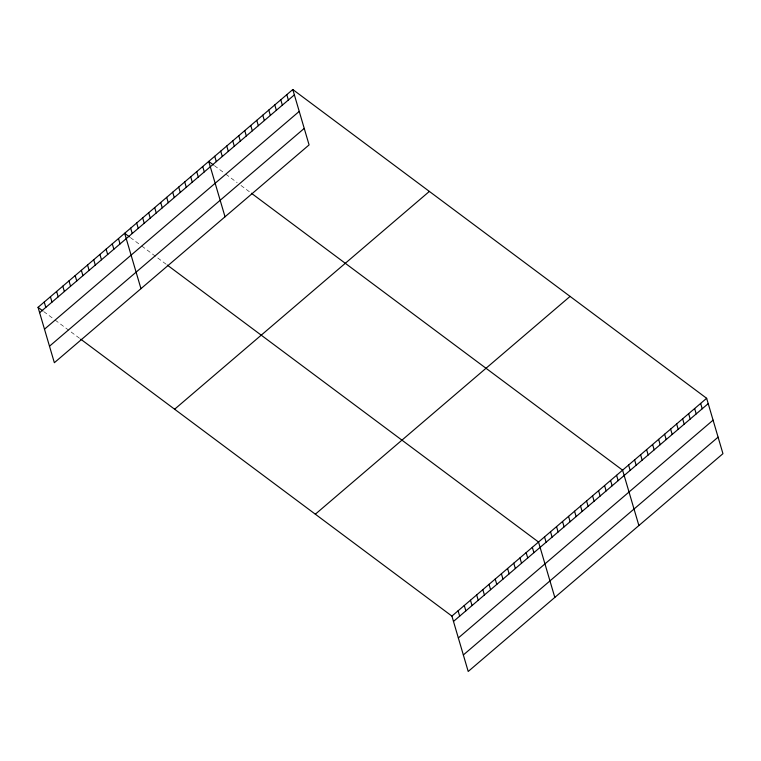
<?xml version="1.0" encoding="UTF-8"?>
<svg xmlns="http://www.w3.org/2000/svg" width="761" height="761" viewBox="0 0 761 761"><rect width="100%" height="100%" fill="white"/><g stroke="black" fill="none" stroke-linecap="round" stroke-linejoin="round"><path stroke-width="0.57" stroke-dasharray="3.81 2.85" d="M214.421 165.651L224.847 173.441M225.798 174.145L237.185 182.64M240.971 185.465L250.455 192.543M130.35 237.527L140.785 245.308M141.736 246.022L166.393 264.419M43.738 311.582L53.222 318.65M55.125 320.067L79.781 338.464"/><path stroke-width="1.14" d="M292.795 89.532L309.09 144.913L54.354 362.712L38.05 307.33L292.795 89.532L706.646 398.288L722.95 453.67L468.205 671.468L451.91 616.087L80.733 339.178M39.629 312.685L294.364 94.887M44.48 329.19L299.225 111.401M49.494 346.207L304.238 128.409M174.621 409.218L429.366 191.42M315.33 514.198L570.075 296.4M451.91 616.087L706.646 398.288M453.48 621.433L708.225 403.634M458.341 637.946L713.086 420.148M463.344 654.955L718.089 437.156M213.47 164.947L208.723 161.408L225.028 216.79M251.406 193.246L622.584 470.155L638.888 525.537M129.408 236.823L124.661 233.285L140.966 288.666M167.344 265.123L538.522 542.032L554.817 597.414M38.05 307.33L42.797 310.869M700.643 403.416L702.222 408.771M694.641 408.552L696.22 413.898M688.638 413.689L690.208 419.035M682.636 418.816L684.206 424.172M676.624 423.953L678.203 429.299M670.622 429.09L672.201 434.436M664.619 434.217L666.189 439.573M658.617 439.354L660.187 444.709M652.605 444.491L654.184 449.837M646.603 449.627L648.182 454.973M640.6 454.755L642.17 460.11M634.598 459.891L636.167 465.237M628.586 465.028L630.165 470.374M616.581 475.292L618.151 480.638M610.579 480.429L612.148 485.775M604.567 485.556L606.146 490.912M598.565 490.693L600.144 496.039M592.562 495.83L594.132 501.176M586.56 500.957L588.129 506.312M580.548 506.094L582.127 511.449M574.545 511.23L576.125 516.576M568.543 516.358L570.122 521.713M562.541 521.494L564.11 526.85M556.538 526.631L558.108 531.977M550.526 531.768L552.106 537.114M544.524 536.895L546.103 542.251M532.329 547.321L533.908 552.667M526.146 552.61L527.725 557.956M519.963 557.899L521.532 563.245M513.77 563.188L515.349 568.543M507.587 568.477L509.157 573.832M501.404 573.765L502.973 579.121M495.211 579.054L496.79 584.41M489.028 584.343L490.598 589.699M482.835 589.632L484.415 594.988M476.652 594.921L478.231 600.277M470.469 600.21L472.039 605.566M464.277 605.499L465.856 610.855M458.093 610.788L459.673 616.144M286.792 94.668L288.362 100.024M280.78 99.805L282.36 105.151M274.778 104.942L276.357 110.288M268.776 110.069L270.345 115.425M262.773 115.206L264.343 120.552M256.761 120.343L258.34 125.689M250.759 125.47L252.338 130.825M244.757 130.607L246.326 135.953M238.754 135.743L240.324 141.089M232.742 140.871L234.321 146.226M226.74 146.007L228.319 151.353M220.738 151.144L222.307 156.49M214.735 156.271L216.305 161.627M202.721 166.545L204.3 171.891M196.719 171.672L198.298 177.028M190.716 176.809L192.286 182.164M184.714 181.946L186.283 187.292M178.702 187.082L180.281 192.428M172.699 192.21L174.279 197.565M166.697 197.346L168.267 202.692M160.695 202.483L162.264 207.829M154.683 207.61L156.262 212.966M148.68 212.747L150.259 218.093M142.678 217.884L144.248 223.23M136.676 223.011L138.245 228.367M130.664 228.148L132.243 233.503M118.478 238.574L120.048 243.92M112.286 243.862L113.865 249.208M106.102 249.151L107.682 254.497M99.919 254.44L101.489 259.786M93.727 259.729L95.306 265.075M87.544 265.018L89.113 270.364M81.36 270.307L82.93 275.653M75.168 275.596L76.747 280.952M68.985 280.885L70.554 286.241M62.792 286.174L64.371 291.53M56.609 291.463L58.188 296.819M50.426 296.752L51.995 302.107M44.233 302.041L45.812 307.396"/></g></svg>
